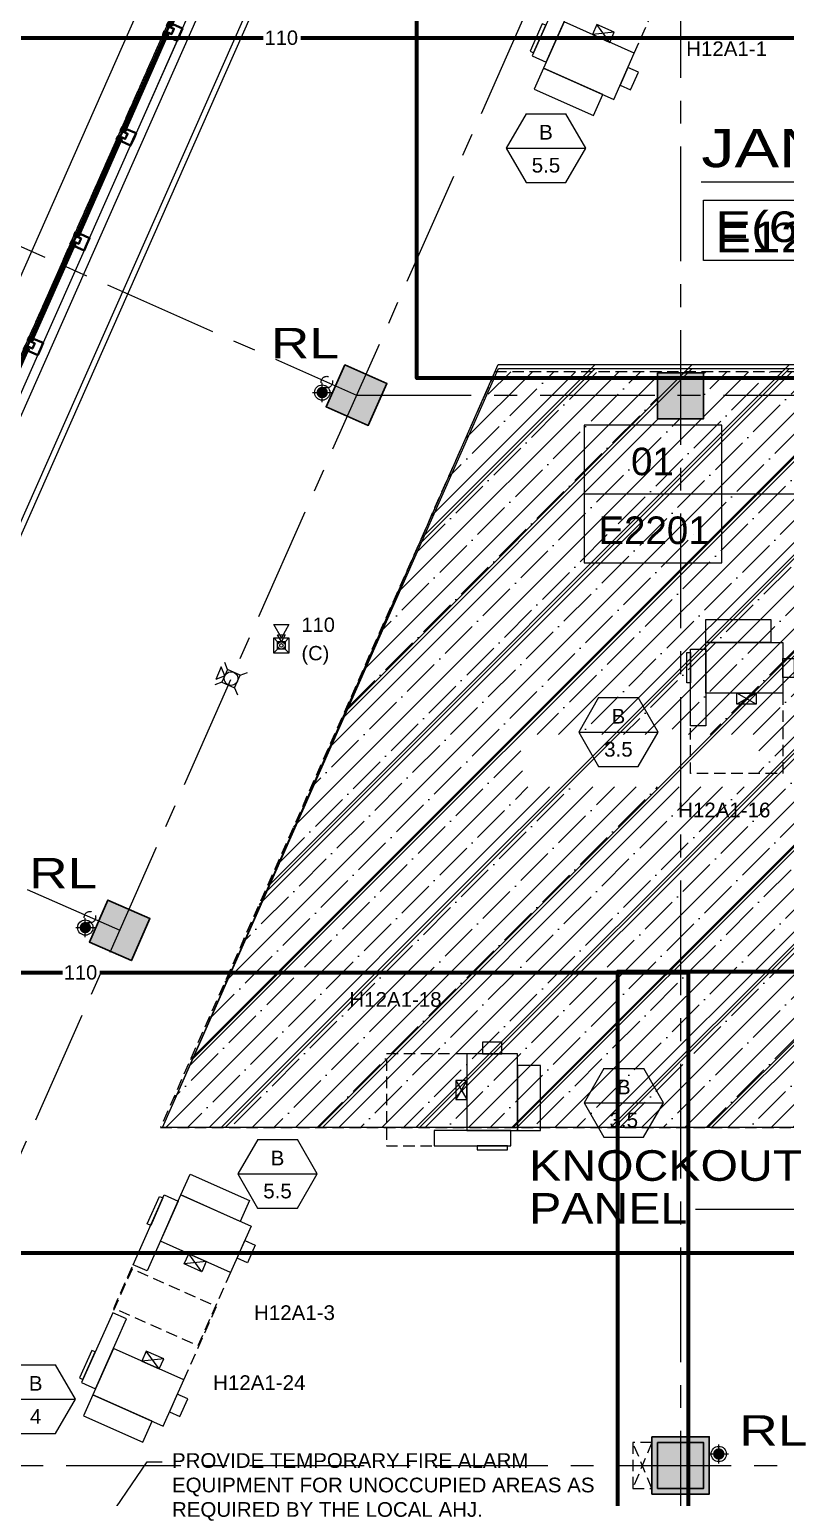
# Model space of a CAD drawing. Header units: inches. Extents: x -26575 to 27, y -11337 to 2257.
# Drawn here: x -24282 to -23886, y 350 to 1119 of the extents above; entities that cross this region are included whole.
import ezdxf
from ezdxf.enums import TextEntityAlignment as Align

# ---------------------------------------------------------------- set-up
doc = ezdxf.new("R2010")
doc.units = ezdxf.units.IN
doc.header["$LTSCALE"] = 48
doc.header["$MEASUREMENT"] = 0
for name, pattern in [('A106$0$CENTER', [2, 1.25, -0.25, 0.25, -0.25]), ('A112$0$CENTER', [2, 1.25, -0.25, 0.25, -0.25]), ('HIDDEN2', [0.1875, 0.125, -0.0625]), ('NB - 12th floor_plan$0$HIDDEN2', [0.1875, 0.125, -0.0625])]:
    doc.linetypes.add(name, pattern=pattern)
for name, color, linetype in [('0 @ 48', 7, 'Continuous'), ('0 @ 96', 7, 'Continuous'), ('A106$0$A-ANNO-PATT-1-6', 8, 'Continuous'), ('A106$0$A-ANNO-PATT-5-12', 8, 'Continuous'), ('A106$0$A-ANNO-TEXT', 8, 'Continuous'), ('A106$0$A-AREA-IDEN', 8, 'Continuous'), ('A106$0$A-COLS-COL1-6', 8, 'Continuous'), ('A106$0$A-COLS-COL5-12', 8, 'Continuous'), ('A106$0$A-FLOR-AWNG', 8, 'Continuous'), ('A106$0$A-FLOR-HLAREAS7-11', 8, 'Continuous'), ('A106$0$A-FLOR-SLAB', 8, 'Continuous'), ('A106$0$A-FLOR-SLEEVE', 8, 'Continuous'), ('A106$0$A-GLAZ', 8, 'Continuous'), ('A106$0$A-GRID-GRDP0-15', 8, 'Continuous'), ('A106$0$A-ROOF-LEAD-3-12', 8, 'Continuous'), ('A106$0$C-PROP', 8, 'Continuous'), ('A112$0$A-ANNO-IDEN', 8, 'Continuous'), ('A112$0$A-ANNO-PATT-5-12', 8, 'Continuous'), ('A112$0$A-ANNO-PATT-7-12', 8, 'Continuous'), ('A112$0$A-COLS-COL5-12', 8, 'Continuous'), ('A112$0$A-COLS-COL7-12', 8, 'Continuous'), ('A112$0$A-FLOR-AWNG', 8, 'Continuous'), ('A112$0$A-FLOR-HLAREAS7-11', 8, 'Continuous'), ('A112$0$A-FLOR-SLAB', 8, 'Continuous'), ('A112$0$A-FLOR-SLEEVE', 8, 'Continuous'), ('A112$0$A-GLAZ', 8, 'Continuous'), ('A112$0$A-GRID-GRDP0-15', 8, 'Continuous'), ('A112$0$A-ROOF-LEAD-3-12', 8, 'A112$0$CENTER'), ('A112$0$C-PROP', 8, 'Continuous'), ('A612$0$A-CLNG-SFFT', 8, 'Continuous'), ('A612$0$A-FLOR-SLEEVE', 8, 'Continuous'), ('A612$0$br612 - Level 37', 8, 'Continuous'), ('ANNTEXT', 6, 'Continuous'), ('E-FIRE', 234, 'Continuous'), ('E-Powr-Circ', 232, 'Continuous'), ('G-Anno', 6, 'Continuous'), ('G-TEXT', 6, 'Continuous'), ('M-HVAC-blck', 6, 'Continuous'), ('M-HVAC-clrn', 1, 'HIDDEN2'), ('M-HVAC-EQPM-FPTD', 94, 'Continuous'), ('M-HVAC-FUTR', 4, 'HIDDEN2'), ('M-HVAC-Supp', 93, 'Continuous'), ('M-HVAC-TEXT', 6, 'Continuous'), ('NB - 12th floor_plan$0$STCCOLS1', 1, 'NB - 12th floor_plan$0$HIDDEN2'), ('NB - 12th floor_plan$0$STFIN1', 1, 'NB - 12th floor_plan$0$HIDDEN2'), ('NB - 12th floor_plan$0$STHATCH', 1, 'NB - 12th floor_plan$0$HIDDEN2'), ('NB - 12th floor_plan$0$STWETSTACK', 1, 'NB - 12th floor_plan$0$HIDDEN2'), ('XREF', 7, 'Continuous')]:
    doc.layers.add(name, color=color, linetype=linetype)
doc.layers.add('E-Fire-Covr', color=240, linetype='Continuous', lineweight=70, plot=False)
doc.styles.add('A106$0$Arial', font='arial.ttf', dxfattribs={"height": 0.076839})
doc.styles.add('A106$0$style-Arial', font='arial.ttf')
doc.styles.add('A112$0$Arial', font='arial.ttf', dxfattribs={"height": 0.076839})
doc.styles.add('M08', font='arial.ttf', dxfattribs={"height": 7.68})
doc.styles.add('M10', font='arial.ttf', dxfattribs={"height": 9.6})
doc.styles.add('MAMEP ANNO', font='arial.ttf', dxfattribs={"height": 0.078125})
doc.styles.add('P10', font='arial.ttf', dxfattribs={"height": 0.1})
doc.styles.get("Standard").update_dxf_attribs({"font": 'simplex.shx'})
doc.dimstyles.get("Standard").update_dxf_attribs({"dimtxt": 0.18, "dimasz": 0.125, "dimexe": 0.18, "dimexo": 0.0625, "dimgap": 0.09, "dimtad": 0, "dimtih": 1, "dimtoh": 1, "dimdec": 4, "dimzin": 0, "dimdsep": 46, "dimtxsty": 'Standard', "dimcen": 0.09, "dimadec": 0, "dimazin": 0, "dimtfac": 1, "dimtdec": 4, "dimtofl": 0, "dimtmove": 0, "dimatfit": 3, "dimfxl": 1, "dimtolj": 1, "dimtzin": 0, "dimarcsym": 0})

# ---------------------------------------------------------------- blocks, each defined once
blk = doc.blocks.new('A106$0$CW10_3')
at = {"layer": 'A106$0$A-GLAZ', "linetype": 'Continuous', "lineweight": 40}
for p, q in [((41.07, 110.04), (19, 60.21)), ((42.21, 109.54), (20.15, 59.7)), ((42.21, 109.54), (41.07, 110.04)), ((-5.29, 5.35), (16.78, 55.18)), ((-4.14, 4.84), (17.92, 54.68)), ((17.92, 54.68), (16.78, 55.18)), ((20.15, 59.7), (19, 60.21)), ((-4.14, 4.84), (-5.29, 5.35))]:
    blk.add_line(p, q, dxfattribs=at)
at = {"layer": 'A106$0$A-GLAZ', "linetype": 'Continuous', "lineweight": 0}
for p, q in [((41.3, 109.94), (19.23, 60.11)), ((41.76, 109.74), (19.69, 59.91)), ((47.17, 106.52), (25.71, 58.06)), ((-5.06, 5.25), (17.01, 55.08)), ((-4.6, 5.05), (17.46, 54.88)), ((1.42, 3.2), (22.87, 51.66))]:
    blk.add_line(p, q, dxfattribs=at)
at = {"layer": 'A106$0$A-GLAZ', "linetype": 'Continuous', "lineweight": 40, "flags": 128}
for points in [[(44.93, 111.34), (44.32, 109.97), (40.66, 111.59), (39.85, 109.76), (40.54, 109.46), (40.94, 110.37), (42.54, 109.67), (42.14, 108.75), (47.17, 106.52), (48.58, 109.73)], [(20.63, 56.48), (20.03, 55.11), (16.37, 56.73), (15.56, 54.9), (16.25, 54.6), (16.65, 55.51), (18.25, 54.8), (17.85, 53.89), (22.87, 51.66), (24.29, 54.86)], [(20.63, 56.48), (21.24, 57.85), (17.58, 59.47), (18.39, 61.3), (19.08, 61), (18.67, 60.08), (20.27, 59.38), (20.68, 60.29), (25.71, 58.06), (24.29, 54.86)], [(-3.66, 1.62), (-3.05, 2.99), (-6.71, 4.61), (-5.9, 6.44), (-5.21, 6.14), (-5.62, 5.22), (-4.02, 4.51), (-3.61, 5.43), (1.42, 3.2), (0, 0)]]:
    blk.add_lwpolyline(points, dxfattribs=at)
blk = doc.blocks.new('*D358', base_point=(0, 0))
at = {"layer": 'A106$0$A-FLOR-SLEEVE', "linetype": 'Continuous', "lineweight": 0}
for p, q in [((0, -5), (0, 5)), ((-5, 0), (5, 0))]:
    blk.add_line(p, q, dxfattribs=at)
blk = doc.blocks.new('*U357')
at = {"layer": 'A106$0$A-FLOR-SLEEVE', "linetype": 'Continuous', "lineweight": 13}
blk.add_circle((0, 0), 4, dxfattribs=at)
at = {"layer": 'A106$0$A-FLOR-SLEEVE', "linetype": 'Continuous', "lineweight": 0}
blk.add_blockref('*D358', (0, 0), dxfattribs=at)
blk = doc.blocks.new('A106')
at = {"layer": 'A106$0$A-FLOR-HLAREAS7-11', "lineweight": 0}
h = blk.add_hatch(dxfattribs=at)
h.set_pattern_fill('HATCH', color=256, style=0, pattern_type=2)
h.set_pattern_definition([(45, (-24101.187, 216.82), (-25.4558, 25.4558), [])])
h.paths.add_polyline_path([(-23826.57, 943.16), (-23826.57, 543.91), (-24212.2, 543.91), (-24036.51, 943.16)])
at = {"layer": 'A106$0$A-ROOF-LEAD-3-12', "lineweight": 13}
h = blk.add_hatch(color=256, dxfattribs=at)
edge = h.paths.add_edge_path()
edge.add_arc((-24128.55, 928.55), 3, 0, 360)
h = blk.add_hatch(color=256, dxfattribs=at)
edge = h.paths.add_edge_path()
edge.add_arc((-24252.51, 648.58), 3, 0, 360)
h = blk.add_hatch(color=256, dxfattribs=at)
edge = h.paths.add_edge_path()
edge.add_arc((-23921.02, 373.16), 3, 0, 360)
at = {"layer": 'A106$0$A-ANNO-PATT-1-6', "lineweight": 30, "extrusion": (0, 0, -1)}
blk.add_solid([(23956.02, 382.16), (23926.02, 382.16), (23956.02, 352.16), (23926.02, 352.16)], dxfattribs=at)
at = {"layer": 'A106$0$A-ANNO-PATT-5-12', "lineweight": 30}
for points in [[(-24126.4, 921.04), (-24116.69, 942.99), (-24104.46, 911.33), (-24094.74, 933.27)], [(-23929.02, 914.8), (-23929.02, 938.8), (-23953.02, 914.8), (-23953.02, 938.8)], [(-24250.38, 641.04), (-24240.67, 662.99), (-24228.43, 631.33), (-24218.72, 653.27)]]:
    blk.add_solid(points, dxfattribs=at)
at = {"layer": 'A106$0$A-ANNO-TEXT', "lineweight": 0, "flags": 128}
blk.add_lwpolyline([(-23933.18, 501.31), (-23859.45, 501.31), (-23780.05, 639.4)], dxfattribs=at)
at = {"layer": 'A106$0$A-AREA-IDEN', "lineweight": 13}
blk.add_line((-23930.16, 1038.72, 0.21), (-23773.25, 1038.72, 0.21), dxfattribs=at)
blk.add_3dface([(-23928.96, 1029.2, 0.21), (-23821.58, 1029.2, 0.21), (-23821.58, 997.67, 0.21), (-23928.96, 997.67, 0.21)], dxfattribs=at)
at = {"layer": 'A106$0$A-COLS-COL1-6', "lineweight": 30}
blk.add_3dface([(-23956.02, 382.16), (-23926.02, 382.16), (-23926.02, 352.16), (-23956.02, 352.16)], dxfattribs=at)
at = {"layer": 'A106$0$A-COLS-COL5-12', "lineweight": 30}
for points in [[(-24126.4, 921.04), (-24104.46, 911.33), (-24094.74, 933.27), (-24116.69, 942.99)], [(-23953.02, 914.8), (-23929.02, 914.8), (-23929.02, 938.8), (-23953.02, 938.8)], [(-24250.38, 641.04), (-24228.43, 631.33), (-24218.72, 653.27), (-24240.67, 662.99)]]:
    blk.add_3dface(points, dxfattribs=at)
at = {"layer": 'A106$0$A-FLOR-AWNG', "lineweight": 0}
blk.add_line((-24033.74, 1560.09), (-24684.58, 90.18), dxfattribs=at)
at = {"layer": 'A106$0$A-FLOR-HLAREAS7-11', "lineweight": 0}
blk.add_3dface([(-23826.57, 943.16), (-23826.57, 543.91), (-24212.2, 543.91), (-24036.51, 943.16)], dxfattribs=at)
at = {"layer": 'A106$0$A-FLOR-SLAB', "lineweight": 0}
blk.add_line((-24582.66, 246.89), (-24082.05, 1377.51), dxfattribs=at)
at = {"layer": 'A106$0$A-GLAZ', "lineweight": 0}
blk.add_line((-24599.48, 240.39), (-24088.55, 1394.33), dxfattribs=at)
at = {"layer": 'A106$0$A-GRID-GRDP0-15', "linetype": 'A106$0$CENTER', "lineweight": 0}
for p, q in [((-23941.02, 2113.24), (-23941.02, -676.9)), ((-23943.33, 1304.88), (-24820.81, -676.9)), ((-24943.08, 1295.77), (-24110.57, 927.16)), ((-25072.93, 1018.41), (-24234.54, 647.19)), ((-24110.57, 927.16), (-20437.54, 927.16)), ((-24358.53, 367.16), (-20364.93, 367.16))]:
    blk.add_line(p, q, dxfattribs=at)
at = {"layer": 'A106$0$C-PROP', "lineweight": 40, "flags": 128}
for points in [[(-25004.54, -676.9), (-24022.02, 1542.09), (-21061.02, 1542.09), (-21061.02, -676.9)], [(-24808.14, -233.33), (-24022.02, 1542.09), (-21061.02, 1542.09), (-21061.02, -229.32)]]:
    blk.add_lwpolyline(points, dxfattribs=at)
at = {"layer": 'A106$0$A-FLOR-SLEEVE', "lineweight": 13}
for p in [(-24128.55, 928.55), (-24252.51, 648.58), (-23921.02, 373.16)]:
    blk.add_blockref('*U357', p, dxfattribs=at)
at = {"layer": 'A106$0$A-GLAZ', "lineweight": 40}
for p in [(-24203.09, 1115.87), (-24251.68, 1006.14), (-24300.26, 896.42)]:
    blk.add_blockref('A106$0$CW10_3', p, dxfattribs=at)
at = {"layer": 'A106$0$A-ANNO-TEXT', "lineweight": 13, "style": 'A106$0$style-Arial', "width": 1.246875}
for p in [(-24155.42, 962.41), (-24281.9, 685.08), (-23910.26, 393.47)]:
    blk.add_text('RL', height=16, dxfattribs=at).set_placement(p, align=Align.TOP_LEFT)
at = {"layer": 'A106$0$A-ANNO-TEXT', "lineweight": 13, "char_height": 16, "attachment_point": 1, "line_spacing_factor": 0.6, "style": 'A106$0$Arial'}
for s, insert in [('\\H1x;\\W1.12813;KNOCKOUT', (-24020.25, 532.09, 0.21)), ('\\H1x;\\W1.12813;PANEL', (-24020.25, 509.69, 0.21))]:
    blk.add_mtext(s, dxfattribs=dict(at, insert=insert))
at = {"layer": 'A106$0$A-AREA-IDEN', "lineweight": 13, "style": 'A106$0$style-Arial', "width": 1.246875}
blk.add_text('E(6)11A', height=16, dxfattribs=at).set_placement((-23922.78, 1007.31, 0.21))
at = {"layer": 'A106$0$A-AREA-IDEN', "lineweight": 13, "insert": (-23930.16, 1046.19, 0.21), "char_height": 20, "attachment_point": 7, "line_spacing_factor": 0.6, "style": 'A106$0$Arial'}
blk.add_mtext('\\H1x;\\W1.24688;JAN "A"', dxfattribs=at)
blk = doc.blocks.new('A$C420D110D')
blk.add_line((48, 24), (0, 24))
blk.add_lwpolyline([(0, 48), (0, 0), (48, 0), (48, 48)], close=True)
at = {"layer": 'G-TEXT', "color": 6, "style": 'P10'}
for tag, p in [('M3.01', (23.76, 35.4)), ('01', (24.33, 11.4))]:
    blk.add_attdef(tag, text='', height=9.6, dxfattribs=at).set_placement(p, align=Align.MIDDLE)
blk = doc.blocks.new('A112')
at = {"layer": 'A112$0$A-FLOR-HLAREAS7-11', "lineweight": 0}
h = blk.add_hatch(dxfattribs=at)
h.set_pattern_fill('HATCH', color=256, style=0, pattern_type=2)
h.set_pattern_definition([(45, (-24101.187, 214.82), (-25.4558, 25.4558), [])])
h.paths.add_polyline_path([(-23826.57, 941.16), (-23826.57, 543.91), (-24212.2, 543.91), (-24036.31, 941.16)])
at = {"layer": 'A112$0$A-ROOF-LEAD-3-12', "lineweight": 13}
h = blk.add_hatch(color=256, dxfattribs=at)
edge = h.paths.add_edge_path()
edge.add_arc((-24128.55, 928.55), 3, 0, 360)
h = blk.add_hatch(color=256, dxfattribs=at)
edge = h.paths.add_edge_path()
edge.add_arc((-24252.51, 648.58), 3, 0, 360)
h = blk.add_hatch(color=256, dxfattribs=at)
edge = h.paths.add_edge_path()
edge.add_arc((-23921.02, 373.16), 3, 0, 360)
at = {"layer": 'A112$0$A-ANNO-IDEN', "lineweight": 13}
blk.add_line((-23930.16, 1038.72, 0.21), (-23773.25, 1038.72, 0.21), dxfattribs=at)
blk.add_3dface([(-23928.96, 1029.2, 0.21), (-23820.3, 1029.2, 0.21), (-23820.3, 997.67, 0.21), (-23928.96, 997.67, 0.21)], dxfattribs=at)
at = {"layer": 'A112$0$A-ANNO-PATT-5-12', "lineweight": 30}
for points in [[(-24126.4, 921.04), (-24116.69, 942.99), (-24104.46, 911.33), (-24094.74, 933.27)], [(-23929.02, 914.8), (-23929.02, 938.8), (-23953.02, 914.8), (-23953.02, 938.8)], [(-24250.38, 641.04), (-24240.67, 662.99), (-24228.43, 631.33), (-24218.72, 653.27)]]:
    blk.add_solid(points, dxfattribs=at)
at = {"layer": 'A112$0$A-ANNO-PATT-7-12', "lineweight": 30}
blk.add_solid([(-23929.02, 355.16), (-23929.02, 379.16), (-23953.02, 355.16), (-23953.02, 379.16)], dxfattribs=at)
at = {"layer": 'A112$0$A-COLS-COL5-12', "lineweight": 30}
for points in [[(-24126.4, 921.04), (-24104.46, 911.33), (-24094.74, 933.27), (-24116.69, 942.99)], [(-23953.02, 914.8), (-23929.02, 914.8), (-23929.02, 938.8), (-23953.02, 938.8)], [(-24250.38, 641.04), (-24228.43, 631.33), (-24218.72, 653.27), (-24240.67, 662.99)]]:
    blk.add_3dface(points, dxfattribs=at)
at = {"layer": 'A112$0$A-COLS-COL7-12', "lineweight": 30}
blk.add_3dface([(-23953.02, 379.16), (-23929.02, 379.16), (-23929.02, 355.16), (-23953.02, 355.16)], dxfattribs=at)
at = {"layer": 'A112$0$A-FLOR-AWNG', "lineweight": 0}
blk.add_line((-24033.74, 1560.09), (-24684.58, 90.18), dxfattribs=at)
at = {"layer": 'A112$0$A-FLOR-HLAREAS7-11', "lineweight": 0}
blk.add_3dface([(-23826.57, 941.16), (-23826.57, 543.91), (-24212.2, 543.91), (-24036.31, 941.16)], dxfattribs=at)
at = {"layer": 'A112$0$A-FLOR-SLAB', "lineweight": 0}
blk.add_line((-24582.66, 246.89), (-24082.05, 1377.51), dxfattribs=at)
at = {"layer": 'A112$0$A-FLOR-SLEEVE', "lineweight": 0}
for p, q in [((-24128.55, 923.55), (-24128.55, 933.55)), ((-24133.55, 928.55), (-24123.55, 928.55)), ((-24252.51, 643.58), (-24252.51, 653.58)), ((-24257.51, 648.58), (-24247.51, 648.58)), ((-23921.02, 368.16), (-23921.02, 378.16)), ((-23926.02, 373.16), (-23916.02, 373.16))]:
    blk.add_line(p, q, dxfattribs=at)
at = {"layer": 'A112$0$A-FLOR-SLEEVE', "lineweight": 13}
for centre in [(-24128.55, 928.55), (-24252.51, 648.58), (-23921.02, 373.16)]:
    blk.add_circle(centre, 4, dxfattribs=at)
at = {"layer": 'A112$0$A-GLAZ', "lineweight": 0}
for p, q in [((-24599.48, 240.39), (-24088.55, 1394.33)), ((-24210.38, 1116.09), (-24232.44, 1066.25)), ((-24209.92, 1115.88), (-24231.99, 1066.05)), ((-24204.51, 1112.67), (-24225.97, 1064.21)), ((-24256.73, 1011.39), (-24234.67, 1061.23)), ((-24256.28, 1011.19), (-24234.21, 1061.02)), ((-24250.26, 1009.34), (-24228.8, 1057.81)), ((-24258.96, 1006.36), (-24281.03, 956.53)), ((-24258.5, 1006.16), (-24280.57, 956.33)), ((-24253.09, 1002.94), (-24274.55, 954.48)), ((-24298.84, 899.62), (-24277.38, 948.08))]:
    blk.add_line(p, q, dxfattribs=at)
at = {"layer": 'A112$0$A-GLAZ', "lineweight": 40}
for p, q in [((-24210.61, 1116.19), (-24232.67, 1066.35)), ((-24209.46, 1115.68), (-24231.53, 1065.85)), ((-24209.46, 1115.68), (-24210.61, 1116.19)), ((-24256.96, 1011.49), (-24234.9, 1061.33)), ((-24255.82, 1010.99), (-24233.75, 1060.82)), ((-24233.75, 1060.82), (-24234.9, 1061.33)), ((-24231.53, 1065.85), (-24232.67, 1066.35)), ((-24259.19, 1006.46), (-24281.25, 956.63)), ((-24258.05, 1005.96), (-24259.19, 1006.46)), ((-24255.82, 1010.99), (-24256.96, 1011.49)), ((-24258.05, 1005.96), (-24280.11, 956.12)), ((-24280.11, 956.12), (-24281.25, 956.63))]:
    blk.add_line(p, q, dxfattribs=at)
at = {"layer": 'A112$0$A-GLAZ', "lineweight": 40, "flags": 128}
for points in [[(-24206.75, 1117.49), (-24206.14, 1118.86), (-24209.8, 1120.48), (-24208.99, 1122.31), (-24208.3, 1122), (-24208.71, 1121.09), (-24207.11, 1120.38), (-24206.7, 1121.3), (-24201.67, 1119.07), (-24203.09, 1115.87)], [(-24206.75, 1117.49), (-24207.36, 1116.12), (-24211.01, 1117.74), (-24211.82, 1115.91), (-24211.14, 1115.6), (-24210.73, 1116.52), (-24209.13, 1115.81), (-24209.54, 1114.9), (-24204.51, 1112.67), (-24203.09, 1115.87)], [(-24231.04, 1062.63), (-24231.65, 1061.25), (-24235.31, 1062.87), (-24236.12, 1061.05), (-24235.43, 1060.74), (-24235.02, 1061.66), (-24233.42, 1060.95), (-24233.83, 1060.03), (-24228.8, 1057.81), (-24227.38, 1061.01)], [(-24231.04, 1062.63), (-24230.43, 1064), (-24234.09, 1065.62), (-24233.28, 1067.45), (-24232.6, 1067.14), (-24233, 1066.23), (-24231.4, 1065.52), (-24231, 1066.43), (-24225.97, 1064.21), (-24227.38, 1061.01)], [(-24255.33, 1007.76), (-24255.94, 1006.39), (-24259.6, 1008.01), (-24260.41, 1006.18), (-24259.72, 1005.88), (-24259.32, 1006.79), (-24257.72, 1006.08), (-24258.12, 1005.17), (-24253.09, 1002.94), (-24251.68, 1006.14)], [(-24255.33, 1007.76), (-24254.73, 1009.14), (-24258.38, 1010.75), (-24257.57, 1012.58), (-24256.89, 1012.28), (-24257.29, 1011.37), (-24255.69, 1010.66), (-24255.29, 1011.57), (-24250.26, 1009.34), (-24251.68, 1006.14)], [(-24279.62, 952.9), (-24280.23, 951.53), (-24283.89, 953.15), (-24284.7, 951.32), (-24284.01, 951.02), (-24283.61, 951.93), (-24282.01, 951.22), (-24282.41, 950.31), (-24277.38, 948.08), (-24275.97, 951.28)], [(-24279.62, 952.9), (-24279.02, 954.27), (-24282.67, 955.89), (-24281.87, 957.72), (-24281.18, 957.42), (-24281.58, 956.5), (-24279.98, 955.79), (-24279.58, 956.71), (-24274.55, 954.48), (-24275.97, 951.28)]]:
    blk.add_lwpolyline(points, dxfattribs=at)
at = {"layer": 'A112$0$A-GRID-GRDP0-15', "linetype": 'A112$0$CENTER', "lineweight": 0}
for p, q in [((-23941.02, 2113.24), (-23941.02, -676.9)), ((-23943.33, 1304.88), (-24820.81, -676.9)), ((-24943.08, 1295.77), (-24110.57, 927.16)), ((-25072.93, 1018.41), (-24234.54, 647.19)), ((-24110.57, 927.16), (-20437.54, 927.16)), ((-24358.53, 367.16), (-20364.93, 367.16))]:
    blk.add_line(p, q, dxfattribs=at)
at = {"layer": 'A112$0$C-PROP', "lineweight": 40, "flags": 128}
blk.add_lwpolyline([(-25004.54, -676.9), (-24022.02, 1542.09), (-21061.02, 1542.09), (-21061.02, -676.9)], dxfattribs=at)
at = {"layer": 'A112$0$A-ANNO-IDEN', "lineweight": 13, "attachment_point": 7, "line_spacing_factor": 0.6, "style": 'A112$0$Arial'}
for s, insert, char_height in [('\\H1x;\\W1.24688;JAN "A"', (-23930.16, 1046.19, 0.21), 20), ('\\H1x;\\W1.24688;E1211A', (-23922.78, 1001.98, 0.21), 16)]:
    blk.add_mtext(s, dxfattribs=dict(at, insert=insert, char_height=char_height))
blk = doc.blocks.new('A612')
at = {"layer": 'A612$0$A-CLNG-SFFT', "lineweight": 0}
for p, q in [((-24070.71, 1348.16, 0), (-24553.3, 258.23, 0)), ((-24069.18, 1344.2, 0), (-24549.35, 259.76, 0))]:
    blk.add_line(p, q, dxfattribs=at)
at = {"layer": 'A612$0$A-FLOR-SLEEVE', "lineweight": 0}
for p, q in [((-24128.55, 923.55), (-24128.55, 933.55)), ((-24133.55, 928.55), (-24123.55, 928.55)), ((-24252.51, 643.58), (-24252.51, 653.58)), ((-24257.51, 648.58), (-24247.51, 648.58)), ((-23921.02, 368.16), (-23921.02, 378.16)), ((-23926.02, 373.16), (-23916.02, 373.16))]:
    blk.add_line(p, q, dxfattribs=at)
at = {"layer": 'A612$0$A-FLOR-SLEEVE', "lineweight": 13}
for centre in [(-24128.55, 928.55), (-24252.51, 648.58), (-23921.02, 373.16)]:
    blk.add_circle(centre, 4, dxfattribs=at)
at = {"layer": 'A612$0$br612 - Level 37', "lineweight": 0}
for p, q in [((-24181.36, 785.06), (-24184.28, 778.48)), ((-24179.53, 780.31), (-24181.36, 785.06)), ((-24178.07, 783.6), (-24179.53, 787.38)), ((-24180.99, 777.02), (-24184.76, 775.57)), ((-24179.53, 780.31), (-24184.28, 778.48)), ((-24171.49, 780.69), (-24167.72, 782.15)), ((-24174.4, 774.11), (-24172.95, 770.34))]:
    blk.add_line(p, q, dxfattribs=at)
blk.add_circle((-24176.24, 778.86), 3.6, dxfattribs=at)
blk.add_3dface([(-24178.07, 783.6), (-24180.99, 777.02), (-24174.4, 774.11), (-24171.49, 780.69)], dxfattribs=at)
blk = doc.blocks.new('NB - 12th floor_plan')
at = {"layer": 'NB - 12th floor_plan$0$STHATCH'}
h = blk.add_hatch(dxfattribs=at)
h.set_pattern_fill('ANSI35', color=256, scale=64)
h.paths.add_polyline_path([(-23953.02, 938.8), (-23929.02, 938.8), (-23929.02, 914.8), (-23953.02, 914.8)], flags=16)
h.paths.add_polyline_path([(-23825.04, 939.47), (-23825.04, 543.99), (-24213.24, 543.99), (-24038.13, 939.47)])
h.paths.add_polyline_path([(-24023.74, 722.18), (-24023.74, 749.58), (-23900.15, 749.58), (-23900.15, 722.18)], flags=16)
at = {"layer": 'NB - 12th floor_plan$0$STCCOLS1'}
for points in [[(-24116.69, 942.99), (-24094.74, 933.27), (-24104.46, 911.33), (-24126.4, 921.04), (-24116.69, 942.99)], [(-24250.38, 641.04), (-24240.67, 662.99), (-24218.72, 653.27), (-24228.43, 631.33), (-24250.38, 641.04)]]:
    blk.add_lwpolyline(points, dxfattribs=at)
for points in [[(-23953.02, 938.8), (-23929.02, 938.8), (-23929.02, 914.8), (-23953.02, 914.8)], [(-23953.02, 379.16), (-23929.02, 379.16), (-23929.02, 355.16), (-23953.02, 355.16)]]:
    blk.add_lwpolyline(points, close=True, dxfattribs=at)
at = {"layer": 'NB - 12th floor_plan$0$STFIN1', "elevation": 0}
blk.add_lwpolyline([(-24599.08, 241.31), (-24088.95, 1393.42), (-23923.44, 1320.14), (-23881.02, 1362.09), (-23881.02, 1543.1), (-21060.02, 1543.1), (-21060.02, -18.9), (-22502.02, -18.9)], dxfattribs=at)
at = {"layer": 'NB - 12th floor_plan$0$STHATCH'}
blk.add_lwpolyline([(-23825.04, 939.47), (-24038.13, 939.47), (-24213.24, 543.99), (-23825.04, 543.99)], close=True, dxfattribs=at)
at = {"layer": 'NB - 12th floor_plan$0$STWETSTACK'}
for p, q in [((-23956.02, 355.16), (-23966.02, 379.16)), ((-23956.02, 379.16), (-23966.02, 355.16))]:
    blk.add_line(p, q, dxfattribs=at)
blk.add_lwpolyline([(-23956.02, 379.16), (-23966.02, 379.16), (-23966.02, 355.16), (-23956.02, 355.16)], close=True, dxfattribs=at)
for centre in [(-24126.12, 934.04), (-24250.09, 654.04)]:
    blk.add_circle(centre, 3, dxfattribs=at)
blk = doc.blocks.new('FA-StrobeSymbol-Anno')
at = {"color": 0, "linetype": 'ByBlock'}
for p, q in [((-0.044, 0.044), (-0.074, 0.074)), ((0.044, 0.044), (0.074, 0.074)), ((-0.044, -0.044), (-0.074, -0.074)), ((0.044, -0.044), (0.074, -0.074))]:
    blk.add_line(p, q, dxfattribs=at)
blk.add_circle((0, 0), 0.0403, dxfattribs=at)
blk = doc.blocks.new('*U1285')
at = {"layer": '0 @ 48', "color": 0, "linetype": 'ByBlock', "xscale": 24, "yscale": 24, "zscale": 24}
blk.add_blockref('FA-StrobeSymbol-Anno', (0, 4), dxfattribs=at)
at = {"layer": '0 @ 96', "color": 0, "linetype": 'ByBlock', "xscale": 48, "yscale": 48, "zscale": 48}
blk.add_blockref('FA-StrobeSymbol-Anno', (0, 4), dxfattribs=at)
blk = doc.blocks.new('FA-Speaker-Anno')
at = {"color": 0, "linetype": 'ByBlock'}
for p, q in [((0.0833, 0), (0.1562, 0.0417)), ((0.1562, -0.0417), (0.0833, 0)), ((0.1562, 0.0417), (0.1562, -0.0417))]:
    blk.add_line(p, q, dxfattribs=at)
blk.add_lwpolyline([(0, 0.0417), (0.0833, 0.0417), (0.0833, -0.0417), (0, -0.0417)], close=True, dxfattribs=at)
blk = doc.blocks.new('*U1286')
at = {"layer": '0 @ 48', "color": 0, "linetype": 'ByBlock', "xscale": 48, "yscale": 48, "zscale": 48, "rotation": 90}
blk.add_blockref('FA-Speaker-Anno', (0, 2), dxfattribs=at)
at = {"layer": '0 @ 96', "color": 0, "linetype": 'ByBlock', "xscale": 96, "yscale": 96, "zscale": 96, "rotation": 90}
blk.add_blockref('FA-Speaker-Anno', (0, 0), dxfattribs=at)
blk = doc.blocks.new('*U164')
at = {"layer": 'E-Fire-Covr'}
blk.add_lwpolyline([(10.15, 322), (318, 322), (318, -314), (-318, -314), (-318, 322), (-9.51, 322)], dxfattribs=at)
for name in ['*U1286', '*U1285']:
    blk.add_blockref(name, (0, 0))
at = {"color": 6, "style": 'MAMEP ANNO'}
for s, p in [('110', (10.55, 11.08)), ('(C)', (10.55, -3.78))]:
    blk.add_text(s, height=7.5, dxfattribs=at).set_placement(p)
at = {"layer": 'E-Fire-Covr', "style": 'MAMEP ANNO'}
blk.add_text('110', height=7.5, dxfattribs=at).set_placement((0, 322), align=Align.MIDDLE_CENTER)
blk = doc.blocks.new('A$C4BF10DA9')
at = {"layer": 'E-Powr-Circ'}
for p, q in [((20, 42), (30, 36.25)), ((20, 36.25), (30, 42))]:
    blk.add_line(p, q, dxfattribs=at)
at = {"layer": 'M-HVAC-clrn', "flags": 128}
blk.add_lwpolyline([(6, 42), (6, 0), (54.25, 0), (54.25, 25)], dxfattribs=at)
at = {"layer": 'M-HVAC-EQPM-FPTD'}
for p, q in [((6, 68.5), (6, 42)), ((46.25, 68.5), (6, 68.5)), ((46.25, 42), (46.25, 68.5)), ((6, 42), (46.25, 42))]:
    blk.add_line(p, q, dxfattribs=at)
for points in [[(12.25, 68.5), (46.25, 68.5), (46.25, 80.5), (12.25, 80.5)], [(46.25, 25), (54.25, 25), (54.25, 65), (46.25, 65)], [(6, 50.25), (6, 60.25), (0, 60.25), (0, 50.25)], [(30, 42), (20, 42), (20, 36.25), (30, 36.25)]]:
    blk.add_lwpolyline(points, close=True, dxfattribs=at)
at = {"layer": 'M-HVAC-Supp'}
blk.add_lwpolyline([(56.25, 47.5), (56.25, 63.25), (54.25, 63.25), (54.25, 47.5)], close=True, dxfattribs=at)
blk = doc.blocks.new('A$C73FD2CE6')
at = {"layer": 'M-HVAC-blck'}
for p, q in [((10.41, 36), (0, 18.01)), ((10.41, 36), (31.18, 36)), ((41.57, 17.97), (31.18, 36)), ((0, 18.01), (10.37, 0)), ((0.01, 17.99), (41.56, 17.99)), ((31.17, 0), (41.57, 17.97)), ((10.37, 0), (31.17, 0))]:
    blk.add_line(p, q, dxfattribs=at)
at = {"layer": 'M-HVAC-TEXT', "style": 'M08'}
for tag, p in [('2', (20.78, 26.3)), ('1', (20.78, 8.99))]:
    blk.add_attdef(tag, text='', height=7.68, dxfattribs=at).set_placement(p, align=Align.MIDDLE)

msp = doc.modelspace()

# ---------------------------------------------------------------- linework, layer by layer
at = {"layer": 'E-Powr-Circ'}
for p, q in [((-23901.52, 771.22), (-23911.52, 765.47)), ((-23901.52, 765.47), (-23911.52, 771.22)), ((-23901.52, 771.22), (-23911.52, 765.47)), ((-23901.52, 765.47), (-23911.52, 771.22))]:
    msp.add_line(p, q, dxfattribs=at)
at = {"layer": 'G-Anno'}
msp.add_lwpolyline([(-23846.17, 875.41), (-23919.39, 875.41)], dxfattribs=at)
at = {"layer": 'M-HVAC-clrn', "flags": 128}
msp.add_lwpolyline([(-23887.52, 771.22), (-23887.52, 729.22), (-23935.77, 729.22), (-23935.77, 754.22)], dxfattribs=at)
msp.add_lwpolyline([(-23887.52, 771.22), (-23887.52, 729.22), (-23935.77, 729.22), (-23935.77, 754.22)], dxfattribs=at)
at = {"layer": 'M-HVAC-EQPM-FPTD'}
for p, q in [((-23927.77, 771.22), (-23927.77, 797.72)), ((-23927.77, 797.72), (-23887.52, 797.72)), ((-23927.77, 771.22), (-23927.77, 797.72)), ((-23927.77, 797.72), (-23887.52, 797.72)), ((-23887.52, 797.72), (-23887.52, 771.22)), ((-23887.52, 797.72), (-23887.52, 771.22)), ((-23887.52, 771.22), (-23927.77, 771.22))]:
    msp.add_line(p, q, dxfattribs=at)
for points in [[(-23893.77, 797.72), (-23927.77, 797.72), (-23927.77, 809.72), (-23893.77, 809.72)], [(-23893.77, 797.72), (-23927.77, 797.72), (-23927.77, 809.72), (-23893.77, 809.72)], [(-23927.77, 754.22), (-23935.77, 754.22), (-23935.77, 794.22), (-23927.77, 794.22)], [(-23927.77, 754.22), (-23935.77, 754.22), (-23935.77, 794.22), (-23927.77, 794.22)], [(-23887.52, 779.47), (-23887.52, 789.47), (-23881.52, 789.47), (-23881.52, 779.47)], [(-23887.52, 779.47), (-23887.52, 789.47), (-23881.52, 789.47), (-23881.52, 779.47)], [(-23911.52, 771.22), (-23901.52, 771.22), (-23901.52, 765.47), (-23911.52, 765.47)], [(-23911.52, 771.22), (-23901.52, 771.22), (-23901.52, 765.47), (-23911.52, 765.47)]]:
    msp.add_lwpolyline(points, close=True, dxfattribs=at)
at = {"layer": 'M-HVAC-Supp'}
msp.add_lwpolyline([(-23937.77, 776.72), (-23937.77, 792.47), (-23935.77, 792.47), (-23935.77, 776.72)], close=True, dxfattribs=at)
msp.add_lwpolyline([(-23937.77, 776.72), (-23937.77, 792.47), (-23935.77, 792.47), (-23935.77, 776.72)], close=True, dxfattribs=at)

# ---------------------------------------------------------------- block references
at = {"layer": 'E-FIRE'}
for p in [(-23761.03, 1250.09), (-24149.94, 792.23), (-24255.02, 303.16), (-23655.84, 303.69)]:
    msp.add_blockref('*U164', p, dxfattribs=at)
at = {"layer": 'G-Anno'}
ref = msp.add_blockref('A$C420D110D', (-23991.39, 839.41), dxfattribs=dict(at, xscale=1.5, yscale=1.5, zscale=1.5))
ref.add_attrib('01', 'E2201', dxfattribs={"layer": 'G-TEXT', "color": 6, "height": 14.402, "style": 'M10'}).set_placement((-23954.9, 856.51), align=Align.MIDDLE)
ref.add_attrib('M3.01', '01', dxfattribs={"layer": 'G-TEXT', "color": 6, "height": 14.402, "style": 'M10'}).set_placement((-23955.75, 892.51), align=Align.MIDDLE)
at = {"layer": 'M-HVAC-blck'}
for p, values in [((-24032.23, 1038.46), {'2': 'B', '1': '5.5'}), ((-23994.32, 732.91, 0), {'2': 'B', '1': '3.5'}), ((-23991.51, 538.88), {'2': 'B', '1': '3.5'}), ((-24172.72, 501.72), {'2': 'B', '1': '5.5'}), ((-24299.27, 383.82), {'2': 'B', '1': '4'})]:
    msp.add_blockref('A$C73FD2CE6', p, dxfattribs=at).add_auto_attribs(values)
at = {"layer": 'M-HVAC-EQPM-FPTD'}
for p, rotation in [((-23942.67, 1142.02), 155.9999999999949), ((-24178.47, 447.87), 156.0000000000256)]:
    msp.add_blockref('A$C4BF10DA9', p, dxfattribs=dict(at, rotation=rotation))
at = {"layer": 'M-HVAC-EQPM-FPTD', "xscale": -1, "rotation": 336}
msp.add_blockref('A$C4BF10DA9', (-24188.07, 427.31), dxfattribs=at)
at = {"layer": 'M-HVAC-FUTR', "xscale": -1}
msp.add_blockref('A$C4BF10DA9', (-23881.52, 729.22), dxfattribs=at)
at = {"layer": 'M-HVAC-FUTR', "rotation": 270}
msp.add_blockref('A$C4BF10DA9', (-24094.88, 588.61), dxfattribs=at)
at = {"layer": 'XREF'}
for name in ['A106', 'A112', 'NB - 12th floor_plan', 'A612']:
    msp.add_blockref(name, (0, 0), dxfattribs=at)

# ---------------------------------------------------------------- texts
at = {"layer": 'ANNTEXT', "char_height": 7.68, "attachment_point": 1, "style": 'M08'}
for s, width, insert in [('H12A1-1', 62.328, (-23938.1, 1112.28)), ('H12A1-16', 59.1811, (-23942.31, 713.96)), ('H12A1-18', 59.1811, (-24114.36, 614.83)), ('H12A1-3', 59.1811, (-24164.23, 450.96)), ('H12A1-24', 59.1811, (-24185.63, 414.33)), ('PROVIDE TEMPORARY FIRE ALARM EQUIPMENT FOR UNOCCUPIED AREAS AS REQUIRED BY THE LOCAL AHJ.', 252.1796, (-24207.18, 373.58))]:
    msp.add_mtext_dynamic_manual_height_columns(s, width=width, gutter_width=1, heights=[0], dxfattribs=dict(at, insert=insert))

# ---------------------------------------------------------------- leaders
at = {"layer": 'ANNTEXT'}
msp.add_leader([(-24255.02, 318.16), (-24220.22, 369.03), (-24212.22, 369.03)], dimstyle='Standard', override={"dimscale": 96, "dimgap": 0.09, "dimtad": 0}, dxfattribs=at)

doc.saveas('drawing.dxf')
